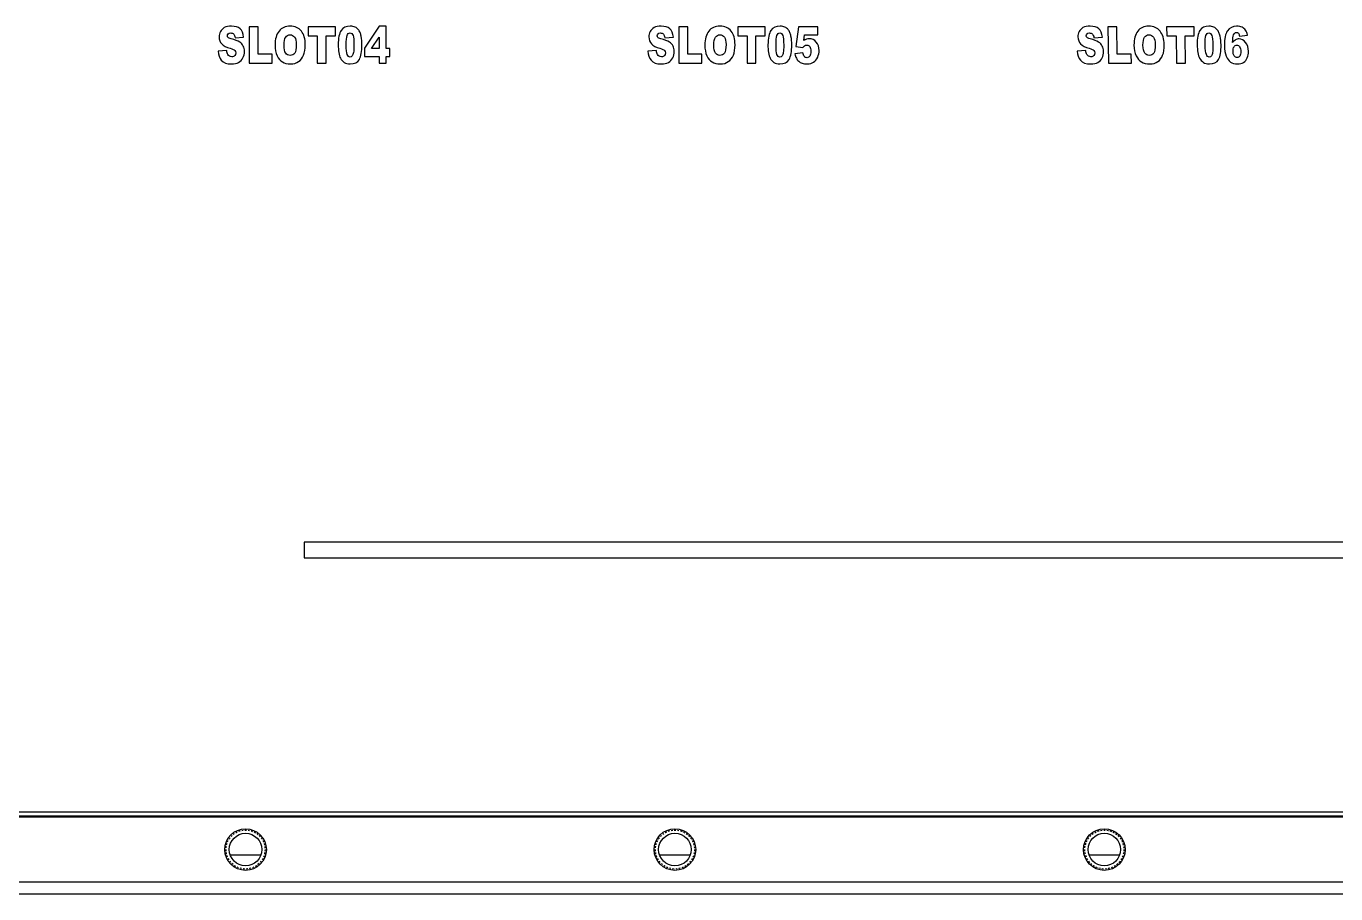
# Model space of a CAD drawing. Header units: inches. Extents: x 3 to 406, y 5 to 135.
# Drawn here: x 104 to 204.7, y 4.7 to 71.3 of the extents above; entities that cross this region are included whole.
import ezdxf

# ---------------------------------------------------------------- set-up
doc = ezdxf.new("R2010")
doc.units = ezdxf.units.IN
doc.header["$LTSCALE"] = 1.21
doc.header["$MEASUREMENT"] = 0
doc.linetypes.add('HIDDEN', pattern=[0.2, 0.1, -0.1])
doc.layers.add('BSEJ72C_4_001_DXF_HIDDEN_LINE', color=7, linetype='CONTINUOUS')
doc.layers.add('BSEJ72C_4_00DXF_CONTINUOUS_LINE', color=7, linetype='CONTINUOUS')

msp = doc.modelspace()

# ---------------------------------------------------------------- linework, layer by layer
at = {"layer": 'BSEJ72C_4_001_DXF_HIDDEN_LINE', "color": 8, "linetype": 'HIDDEN'}
for centre in [(120.9, 8.08), (153.9, 8.08), (186.9, 8.08)]:
    msp.add_circle(centre, 1.5, dxfattribs=at)
at = {"layer": 'BSEJ72C_4_00DXF_CONTINUOUS_LINE', "color": 4, "linetype": 'Continuous'}
for p, q in [((120.1, 70.44), (120.75, 70.49)), ((121.17, 71.28), (121.17, 68.48)), ((121.86, 71.28), (121.17, 71.28)), ((121.86, 69.17), (121.86, 71.28)), ((125.71, 71.28), (125.71, 70.59)), ((127.81, 71.28), (125.71, 71.28)), ((125.71, 70.59), (126.41, 70.59)), ((126.41, 70.59), (126.41, 68.48)), ((127.1, 68.48), (127.1, 70.59)), ((127.1, 70.59), (127.81, 70.59)), ((127.81, 70.59), (127.81, 71.28)), ((131.18, 71.33), (130.05, 69.64)), ((130.58, 69.61), (131.18, 70.49)), ((131.72, 71.33), (131.18, 71.33)), ((131.18, 70.49), (131.18, 69.61)), ((131.72, 69.61), (131.72, 71.33)), ((153.12, 70.44), (153.78, 70.49)), ((154.2, 71.28), (154.2, 68.48)), ((154.89, 71.28), (154.2, 71.28)), ((154.89, 69.17), (154.89, 71.28)), ((158.73, 71.28), (158.73, 70.59)), ((160.84, 71.28), (158.73, 71.28)), ((158.73, 70.59), (159.44, 70.59)), ((159.44, 70.59), (159.44, 68.48)), ((160.13, 68.48), (160.13, 70.59)), ((160.13, 70.59), (160.84, 70.59)), ((160.84, 70.59), (160.84, 71.28)), ((163.39, 71.28), (163.19, 69.77)), ((164.87, 71.28), (163.39, 71.28)), ((163.81, 70.24), (163.87, 70.66)), ((163.87, 70.66), (164.87, 70.66)), ((164.87, 70.66), (164.87, 71.28)), ((186.1, 70.44), (186.75, 70.49)), ((187.16, 71.28), (187.21, 68.48)), ((187.85, 71.28), (187.16, 71.28)), ((187.89, 69.17), (187.85, 71.28)), ((191.69, 71.28), (191.71, 70.59)), ((193.8, 71.28), (191.69, 71.28)), ((191.71, 70.59), (192.41, 70.59)), ((192.41, 70.59), (192.45, 68.48)), ((193.14, 68.48), (193.1, 70.59)), ((193.1, 70.59), (193.81, 70.59)), ((193.81, 70.59), (193.8, 71.28)), ((197.29, 70.55), (197.91, 70.65)), ((119.45, 69.46), (118.79, 69.41)), ((130.05, 69.64), (130.05, 69)), ((131.18, 69.61), (130.58, 69.61)), ((132, 69.61), (131.72, 69.61)), ((132, 69), (132, 69.61)), ((152.48, 69.46), (151.82, 69.41)), ((163.19, 69.77), (163.72, 69.68)), ((185.47, 69.46), (184.81, 69.41)), ((121.17, 68.48), (122.94, 68.48)), ((122.94, 69.17), (121.86, 69.17)), ((122.94, 68.48), (122.94, 69.17)), ((126.41, 68.48), (127.1, 68.48)), ((130.05, 69), (131.18, 69)), ((131.18, 69), (131.18, 68.48)), ((131.18, 68.48), (131.72, 68.48)), ((131.72, 68.48), (131.72, 69)), ((131.72, 69), (132, 69)), ((154.2, 68.48), (155.97, 68.48)), ((155.97, 69.17), (154.89, 69.17)), ((155.97, 68.48), (155.97, 69.17)), ((159.44, 68.48), (160.13, 68.48)), ((163.74, 69.29), (163.11, 69.21)), ((187.21, 68.48), (188.98, 68.48)), ((188.97, 69.17), (187.89, 69.17)), ((188.98, 68.48), (188.97, 69.17)), ((192.45, 68.48), (193.14, 68.48)), ((125.4, 31.68), (125.4, 30.48)), ((320.1, 31.68), (125.4, 31.68)), ((125.4, 30.48), (320.59, 30.48))]:
    msp.add_line(p, q, dxfattribs=at)
at = {"layer": 'BSEJ72C_4_00DXF_CONTINUOUS_LINE', "color": 7, "linetype": 'Continuous'}
for p, q in [((5.9, 10.98), (400.9, 10.98)), ((5.9, 10.68), (400.9, 10.68)), ((6.1, 10.58), (400.7, 10.58)), ((119.72, 7.68), (122.08, 7.68)), ((152.72, 7.68), (155.08, 7.68)), ((185.72, 7.68), (188.08, 7.68)), ((400.7, 5.58), (6.1, 5.58)), ((5.9, 4.68), (400.9, 4.68))]:
    msp.add_line(p, q, dxfattribs=at)
for centre, radius in [((120.9, 8.08), 1.6), ((120.9, 8.08), 1.25), ((153.9, 8.08), 1.6), ((153.9, 8.08), 1.25), ((186.9, 8.08), 1.6), ((186.9, 8.08), 1.25)]:
    msp.add_circle(centre, radius, dxfattribs=at)
at = {"layer": 'BSEJ72C_4_00DXF_CONTINUOUS_LINE', "color": 4, "linetype": 'Continuous'}
msp.add_arc((192.47, 69.85), 3.4, 0.9212, 12.0154, dxfattribs=at)
at = {"layer": 'BSEJ72C_4_00DXF_CONTINUOUS_LINE', "color": 7, "linetype": 'Continuous'}
for centre, start, end in [((119.89, 9.3), 263.5989, 269.9978), ((121.9, 9.3), 270.0022, 276.4011), ((152.89, 9.3), 263.5989, 269.9978), ((154.9, 9.3), 270.0022, 276.4011), ((185.89, 9.3), 263.5989, 269.9978), ((187.9, 9.3), 270.0022, 276.4011)]:
    msp.add_arc(centre, 1.62, start, end, dxfattribs=at)
at = {"layer": 'BSEJ72C_4_00DXF_CONTINUOUS_LINE', "color": 4, "linetype": 'Continuous'}
for points in [[(118.97, 70.91), (118.91, 70.79), (118.87, 70.65), (118.87, 70.51)], [(118.87, 70.51), (118.87, 70.29), (118.94, 70.11), (119.07, 69.97)], [(119.27, 71.22), (119.14, 71.14), (119.04, 71.04), (118.97, 70.91)], [(119.83, 71.33), (119.59, 71.33), (119.41, 71.29), (119.27, 71.22)], [(119.51, 70.59), (119.51, 70.65), (119.53, 70.7), (119.57, 70.74)], [(119.56, 70.46), (119.53, 70.5), (119.51, 70.54), (119.51, 70.59)], [(119.8, 70.36), (119.67, 70.39), (119.6, 70.43), (119.56, 70.46)], [(119.57, 70.74), (119.61, 70.78), (119.68, 70.81), (119.76, 70.81)], [(119.76, 70.81), (119.85, 70.81), (119.93, 70.78), (119.99, 70.72)], [(120.48, 71.13), (120.33, 71.26), (120.11, 71.33), (119.83, 71.33)], [(119.99, 70.72), (120.04, 70.66), (120.08, 70.57), (120.1, 70.44)], [(120.75, 70.49), (120.72, 70.78), (120.63, 70.99), (120.48, 71.13)], [(123.48, 70.95), (123.27, 70.69), (123.17, 70.33), (123.17, 69.88)], [(124.33, 71.33), (123.96, 71.33), (123.68, 71.2), (123.48, 70.95)], [(123.86, 69.87), (123.86, 70.16), (123.9, 70.36), (123.99, 70.49)], [(123.99, 70.49), (124.07, 70.61), (124.18, 70.67), (124.33, 70.67)], [(125.19, 70.95), (124.99, 71.2), (124.7, 71.33), (124.33, 71.33)], [(124.33, 70.67), (124.47, 70.67), (124.58, 70.61), (124.67, 70.49)], [(124.67, 70.49), (124.76, 70.37), (124.8, 70.18), (124.8, 69.91)], [(125.49, 69.9), (125.49, 70.35), (125.39, 70.7), (125.19, 70.95)], [(128.25, 71.01), (128.1, 70.79), (128.02, 70.42), (128.02, 69.89)], [(128.95, 71.33), (128.64, 71.33), (128.4, 71.22), (128.25, 71.01)], [(128.64, 69.89), (128.64, 70.24), (128.66, 70.48), (128.71, 70.61)], [(128.71, 70.61), (128.75, 70.74), (128.83, 70.81), (128.93, 70.81)], [(128.93, 70.81), (129.03, 70.81), (129.11, 70.74), (129.16, 70.62)], [(129.32, 71.26), (129.23, 71.3), (129.1, 71.33), (128.95, 71.33)], [(129.16, 70.62), (129.21, 70.49), (129.23, 70.24), (129.23, 69.87)], [(129.56, 71.08), (129.5, 71.15), (129.42, 71.21), (129.32, 71.26)], [(129.71, 70.84), (129.67, 70.92), (129.62, 71), (129.56, 71.08)], [(129.79, 70.55), (129.77, 70.66), (129.74, 70.76), (129.71, 70.84)], [(129.85, 69.9), (129.85, 70.13), (129.83, 70.34), (129.79, 70.55)], [(152, 70.91), (151.93, 70.79), (151.9, 70.65), (151.9, 70.51)], [(151.9, 70.51), (151.9, 70.29), (151.97, 70.11), (152.1, 69.97)], [(152.3, 71.22), (152.17, 71.14), (152.07, 71.04), (152, 70.91)], [(152.85, 71.33), (152.62, 71.33), (152.44, 71.29), (152.3, 71.22)], [(152.54, 70.59), (152.54, 70.65), (152.56, 70.7), (152.6, 70.74)], [(152.59, 70.46), (152.56, 70.5), (152.54, 70.54), (152.54, 70.59)], [(152.82, 70.36), (152.7, 70.39), (152.62, 70.43), (152.59, 70.46)], [(152.6, 70.74), (152.64, 70.78), (152.7, 70.81), (152.78, 70.81)], [(152.78, 70.81), (152.88, 70.81), (152.96, 70.78), (153.01, 70.72)], [(153.51, 71.13), (153.36, 71.26), (153.14, 71.33), (152.85, 71.33)], [(153.01, 70.72), (153.07, 70.66), (153.11, 70.57), (153.12, 70.44)], [(153.78, 70.49), (153.75, 70.78), (153.66, 70.99), (153.51, 71.13)], [(156.5, 70.95), (156.3, 70.69), (156.2, 70.33), (156.2, 69.88)], [(157.36, 71.33), (156.99, 71.33), (156.71, 71.2), (156.5, 70.95)], [(156.89, 69.87), (156.89, 70.16), (156.93, 70.36), (157.02, 70.49)], [(157.02, 70.49), (157.1, 70.61), (157.21, 70.67), (157.35, 70.67)], [(157.35, 70.67), (157.5, 70.67), (157.61, 70.61), (157.7, 70.49)], [(158.22, 70.95), (158.02, 71.2), (157.73, 71.33), (157.36, 71.33)], [(157.7, 70.49), (157.78, 70.37), (157.83, 70.18), (157.83, 69.91)], [(158.52, 69.9), (158.52, 70.35), (158.42, 70.7), (158.22, 70.95)], [(161.28, 71.01), (161.13, 70.79), (161.05, 70.42), (161.05, 69.89)], [(161.98, 71.33), (161.67, 71.33), (161.43, 71.22), (161.28, 71.01)], [(161.67, 69.89), (161.67, 70.24), (161.69, 70.48), (161.74, 70.61)], [(161.74, 70.61), (161.78, 70.74), (161.86, 70.81), (161.96, 70.81)], [(161.96, 70.81), (162.06, 70.81), (162.14, 70.74), (162.19, 70.62)], [(162.35, 71.26), (162.26, 71.3), (162.13, 71.33), (161.98, 71.33)], [(162.19, 70.62), (162.24, 70.49), (162.26, 70.24), (162.26, 69.87)], [(162.59, 71.08), (162.53, 71.15), (162.45, 71.21), (162.35, 71.26)], [(162.73, 70.84), (162.7, 70.92), (162.65, 71), (162.59, 71.08)], [(162.82, 70.55), (162.8, 70.66), (162.77, 70.76), (162.73, 70.84)], [(162.88, 69.9), (162.88, 70.13), (162.86, 70.34), (162.82, 70.55)], [(184.97, 70.91), (184.9, 70.79), (184.87, 70.65), (184.87, 70.51)], [(184.87, 70.51), (184.88, 70.29), (184.95, 70.11), (185.08, 69.97)], [(185.26, 71.22), (185.13, 71.14), (185.03, 71.04), (184.97, 70.91)], [(185.81, 71.33), (185.58, 71.33), (185.4, 71.29), (185.26, 71.22)], [(185.51, 70.59), (185.51, 70.65), (185.53, 70.7), (185.57, 70.74)], [(185.57, 70.46), (185.53, 70.5), (185.51, 70.54), (185.51, 70.59)], [(185.57, 70.74), (185.61, 70.78), (185.67, 70.81), (185.75, 70.81)], [(185.8, 70.36), (185.68, 70.39), (185.6, 70.43), (185.57, 70.46)], [(185.75, 70.81), (185.85, 70.81), (185.93, 70.78), (185.98, 70.72)], [(186.47, 71.13), (186.32, 71.26), (186.1, 71.33), (185.81, 71.33)], [(185.98, 70.72), (186.04, 70.66), (186.08, 70.57), (186.1, 70.44)], [(186.75, 70.49), (186.72, 70.78), (186.62, 70.99), (186.47, 71.13)], [(189.47, 70.95), (189.27, 70.69), (189.17, 70.33), (189.18, 69.88)], [(190.31, 71.33), (189.95, 71.33), (189.67, 71.2), (189.47, 70.95)], [(189.87, 69.87), (189.87, 70.16), (189.91, 70.36), (189.99, 70.49)], [(189.99, 70.49), (190.07, 70.61), (190.18, 70.67), (190.32, 70.67)], [(191.18, 70.95), (190.98, 71.2), (190.69, 71.33), (190.31, 71.33)], [(190.32, 70.67), (190.47, 70.67), (190.58, 70.61), (190.67, 70.49)], [(190.67, 70.49), (190.76, 70.37), (190.81, 70.18), (190.81, 69.91)], [(191.5, 69.9), (191.5, 70.35), (191.39, 70.7), (191.18, 70.95)], [(194.25, 71.01), (194.1, 70.79), (194.03, 70.42), (194.03, 69.89)], [(194.94, 71.33), (194.63, 71.33), (194.39, 71.22), (194.25, 71.01)], [(194.65, 69.89), (194.65, 70.24), (194.66, 70.48), (194.71, 70.61)], [(194.71, 70.61), (194.75, 70.74), (194.82, 70.81), (194.93, 70.81)], [(194.93, 70.81), (195.03, 70.81), (195.1, 70.74), (195.16, 70.62)], [(195.31, 71.26), (195.21, 71.3), (195.09, 71.33), (194.94, 71.33)], [(195.16, 70.62), (195.21, 70.49), (195.24, 70.24), (195.25, 69.87)], [(195.55, 71.08), (195.49, 71.15), (195.41, 71.21), (195.31, 71.26)], [(195.7, 70.84), (195.66, 70.92), (195.62, 71), (195.55, 71.08)], [(195.79, 70.55), (195.77, 70.66), (195.74, 70.76), (195.7, 70.84)], [(196.36, 70.97), (196.19, 70.74), (196.12, 70.37), (196.13, 69.86)], [(197.06, 71.33), (196.76, 71.33), (196.53, 71.21), (196.36, 70.97)], [(196.75, 70.07), (196.77, 70.37), (196.79, 70.57), (196.83, 70.66)], [(196.83, 70.66), (196.89, 70.78), (196.96, 70.85), (197.06, 70.85)], [(197.49, 71.25), (197.38, 71.3), (197.24, 71.33), (197.06, 71.33)], [(197.06, 70.85), (197.12, 70.85), (197.17, 70.83), (197.21, 70.78)], [(197.21, 70.78), (197.25, 70.74), (197.27, 70.66), (197.29, 70.55)], [(197.75, 71.02), (197.68, 71.12), (197.59, 71.2), (197.49, 71.25)], [(197.91, 70.65), (197.87, 70.8), (197.82, 70.92), (197.75, 71.02)], [(119.07, 69.97), (119.2, 69.83), (119.41, 69.71), (119.72, 69.63)], [(119.53, 69.15), (119.49, 69.22), (119.46, 69.32), (119.45, 69.46)], [(119.72, 69.63), (119.9, 69.58), (120.02, 69.52), (120.07, 69.46)], [(120.45, 70.11), (120.31, 70.2), (120.1, 70.28), (119.8, 70.36)], [(120.07, 69.46), (120.12, 69.41), (120.15, 69.34), (120.15, 69.27)], [(120.73, 69.8), (120.67, 69.93), (120.58, 70.03), (120.45, 70.11)], [(120.82, 69.39), (120.82, 69.54), (120.79, 69.68), (120.73, 69.8)], [(123.17, 69.88), (123.17, 69.55), (123.22, 69.28), (123.32, 69.06)], [(123.99, 69.26), (123.9, 69.39), (123.86, 69.59), (123.86, 69.87)], [(124.8, 69.91), (124.8, 69.6), (124.76, 69.38), (124.68, 69.26)], [(125.36, 69.09), (125.45, 69.3), (125.49, 69.57), (125.49, 69.9)], [(128.02, 69.89), (128.02, 69.67), (128.04, 69.48), (128.07, 69.3)], [(128.72, 69.16), (128.66, 69.29), (128.64, 69.53), (128.64, 69.89)], [(129.23, 69.87), (129.23, 69.61), (129.22, 69.43), (129.2, 69.31)], [(129.65, 68.78), (129.78, 69.02), (129.85, 69.39), (129.85, 69.9)], [(152.1, 69.97), (152.23, 69.83), (152.44, 69.71), (152.75, 69.63)], [(152.56, 69.15), (152.52, 69.22), (152.49, 69.32), (152.48, 69.46)], [(152.75, 69.63), (152.93, 69.58), (153.05, 69.52), (153.1, 69.46)], [(153.47, 70.11), (153.34, 70.2), (153.13, 70.28), (152.82, 70.36)], [(153.1, 69.46), (153.15, 69.41), (153.18, 69.34), (153.18, 69.27)], [(153.76, 69.8), (153.7, 69.93), (153.61, 70.03), (153.47, 70.11)], [(153.85, 69.39), (153.85, 69.54), (153.82, 69.68), (153.76, 69.8)], [(156.2, 69.88), (156.2, 69.55), (156.25, 69.28), (156.35, 69.06)], [(157.02, 69.26), (156.93, 69.39), (156.89, 69.59), (156.89, 69.87)], [(157.83, 69.91), (157.83, 69.6), (157.79, 69.38), (157.7, 69.26)], [(158.39, 69.09), (158.48, 69.3), (158.52, 69.57), (158.52, 69.9)], [(161.05, 69.89), (161.05, 69.67), (161.06, 69.48), (161.1, 69.3)], [(161.74, 69.16), (161.69, 69.29), (161.67, 69.53), (161.67, 69.89)], [(162.26, 69.87), (162.26, 69.61), (162.25, 69.43), (162.23, 69.31)], [(162.68, 68.78), (162.81, 69.02), (162.88, 69.39), (162.88, 69.9)], [(163.72, 69.68), (163.77, 69.75), (163.82, 69.8), (163.86, 69.82)], [(164.02, 70.33), (163.95, 70.31), (163.88, 70.28), (163.81, 70.24)], [(163.86, 69.82), (163.92, 69.86), (163.97, 69.88), (164.04, 69.88)], [(164.22, 70.36), (164.15, 70.36), (164.09, 70.35), (164.02, 70.33)], [(164.04, 69.88), (164.13, 69.88), (164.2, 69.84), (164.26, 69.76)], [(164.76, 70.11), (164.63, 70.28), (164.44, 70.36), (164.22, 70.36)], [(164.26, 69.76), (164.32, 69.68), (164.35, 69.56), (164.35, 69.4)], [(164.98, 69.47), (164.98, 69.72), (164.9, 69.94), (164.76, 70.11)], [(164.87, 68.95), (164.94, 69.11), (164.98, 69.29), (164.98, 69.47)], [(185.08, 69.97), (185.21, 69.83), (185.43, 69.71), (185.74, 69.63)], [(185.56, 69.15), (185.51, 69.22), (185.48, 69.32), (185.47, 69.46)], [(185.74, 69.63), (185.92, 69.58), (186.04, 69.52), (186.09, 69.46)], [(186.45, 70.11), (186.32, 70.2), (186.1, 70.28), (185.8, 70.36)], [(186.09, 69.46), (186.14, 69.41), (186.17, 69.34), (186.17, 69.27)], [(186.74, 69.8), (186.68, 69.93), (186.59, 70.03), (186.45, 70.11)], [(186.84, 69.39), (186.84, 69.54), (186.81, 69.68), (186.74, 69.8)], [(189.18, 69.88), (189.19, 69.55), (189.24, 69.28), (189.35, 69.06)], [(190.01, 69.26), (189.92, 69.39), (189.88, 69.59), (189.87, 69.87)], [(190.81, 69.91), (190.82, 69.6), (190.78, 69.38), (190.7, 69.26)], [(191.38, 69.09), (191.47, 69.3), (191.51, 69.57), (191.5, 69.9)], [(194.03, 69.89), (194.04, 69.67), (194.06, 69.48), (194.09, 69.3)], [(194.74, 69.16), (194.69, 69.29), (194.66, 69.53), (194.65, 69.89)], [(195.25, 69.87), (195.25, 69.61), (195.24, 69.43), (195.22, 69.31)], [(195.68, 68.78), (195.81, 69.02), (195.87, 69.39), (195.87, 69.9)], [(196.13, 69.86), (196.13, 69.52), (196.18, 69.24), (196.26, 69.03)], [(196.98, 70.28), (196.9, 70.23), (196.82, 70.16), (196.75, 70.07)], [(196.79, 69.4), (196.78, 69.55), (196.81, 69.67), (196.87, 69.75)], [(196.87, 69.75), (196.92, 69.83), (197, 69.87), (197.08, 69.87)], [(197.25, 70.35), (197.15, 70.35), (197.06, 70.32), (196.98, 70.28)], [(197.08, 69.87), (197.17, 69.87), (197.24, 69.82), (197.3, 69.74)], [(197.76, 70.08), (197.62, 70.26), (197.45, 70.35), (197.25, 70.35)], [(197.3, 69.74), (197.36, 69.66), (197.39, 69.54), (197.39, 69.38)], [(197.98, 69.4), (197.97, 69.68), (197.9, 69.9), (197.76, 70.08)], [(118.79, 69.41), (118.81, 69.12), (118.89, 68.89), (119.04, 68.71)], [(119.04, 68.71), (119.19, 68.52), (119.45, 68.43), (119.83, 68.43)], [(119.84, 68.98), (119.71, 68.98), (119.61, 69.04), (119.53, 69.15)], [(119.83, 68.43), (120.05, 68.43), (120.23, 68.47), (120.37, 68.55)], [(120.07, 69.07), (120.01, 69.01), (119.94, 68.98), (119.84, 68.98)], [(120.15, 69.27), (120.15, 69.19), (120.12, 69.13), (120.07, 69.07)], [(120.37, 68.55), (120.51, 68.63), (120.62, 68.74), (120.7, 68.89)], [(120.7, 68.89), (120.78, 69.04), (120.82, 69.21), (120.82, 69.39)], [(123.32, 69.06), (123.43, 68.84), (123.56, 68.68), (123.73, 68.58)], [(123.73, 68.58), (123.89, 68.48), (124.1, 68.43), (124.35, 68.43)], [(124.33, 69.08), (124.19, 69.08), (124.07, 69.14), (123.99, 69.26)], [(124.68, 69.26), (124.59, 69.14), (124.48, 69.08), (124.33, 69.08)], [(124.35, 68.43), (124.6, 68.43), (124.81, 68.49), (124.98, 68.61)], [(124.98, 68.61), (125.14, 68.72), (125.27, 68.88), (125.36, 69.09)], [(128.07, 69.3), (128.1, 69.12), (128.14, 68.98), (128.19, 68.87)], [(128.19, 68.87), (128.27, 68.73), (128.36, 68.62), (128.48, 68.54)], [(128.48, 68.54), (128.6, 68.47), (128.75, 68.43), (128.94, 68.43)], [(128.94, 68.96), (128.84, 68.96), (128.77, 69.03), (128.72, 69.16)], [(129.1, 69.04), (129.05, 68.99), (129, 68.96), (128.94, 68.96)], [(128.94, 68.43), (129.27, 68.43), (129.51, 68.55), (129.65, 68.78)], [(129.2, 69.31), (129.18, 69.19), (129.14, 69.1), (129.1, 69.04)], [(151.82, 69.41), (151.84, 69.12), (151.92, 68.89), (152.07, 68.71)], [(152.07, 68.71), (152.21, 68.52), (152.48, 68.43), (152.86, 68.43)], [(152.87, 68.98), (152.74, 68.98), (152.63, 69.04), (152.56, 69.15)], [(152.86, 68.43), (153.08, 68.43), (153.25, 68.47), (153.4, 68.55)], [(153.1, 69.07), (153.04, 69.01), (152.97, 68.98), (152.87, 68.98)], [(153.18, 69.27), (153.18, 69.19), (153.15, 69.13), (153.1, 69.07)], [(153.4, 68.55), (153.54, 68.63), (153.65, 68.74), (153.73, 68.89)], [(153.73, 68.89), (153.81, 69.04), (153.85, 69.21), (153.85, 69.39)], [(156.35, 69.06), (156.46, 68.84), (156.59, 68.68), (156.75, 68.58)], [(156.75, 68.58), (156.92, 68.48), (157.13, 68.43), (157.38, 68.43)], [(157.36, 69.08), (157.21, 69.08), (157.1, 69.14), (157.02, 69.26)], [(157.7, 69.26), (157.62, 69.14), (157.51, 69.08), (157.36, 69.08)], [(157.38, 68.43), (157.63, 68.43), (157.84, 68.49), (158, 68.61)], [(158, 68.61), (158.17, 68.72), (158.3, 68.88), (158.39, 69.09)], [(161.1, 69.3), (161.13, 69.12), (161.17, 68.98), (161.22, 68.87)], [(161.22, 68.87), (161.3, 68.73), (161.39, 68.62), (161.51, 68.54)], [(161.51, 68.54), (161.62, 68.47), (161.78, 68.43), (161.96, 68.43)], [(161.96, 68.96), (161.87, 68.96), (161.79, 69.03), (161.74, 69.16)], [(162.13, 69.04), (162.08, 68.99), (162.03, 68.96), (161.96, 68.96)], [(161.96, 68.43), (162.3, 68.43), (162.54, 68.55), (162.68, 68.78)], [(162.23, 69.31), (162.21, 69.19), (162.17, 69.1), (162.13, 69.04)], [(163.11, 69.21), (163.14, 69.07), (163.18, 68.96), (163.23, 68.88)], [(163.23, 68.88), (163.27, 68.79), (163.33, 68.71), (163.41, 68.64)], [(163.41, 68.64), (163.48, 68.57), (163.57, 68.52), (163.67, 68.48)], [(163.67, 68.48), (163.78, 68.45), (163.91, 68.43), (164.06, 68.43)], [(163.85, 69), (163.79, 69.07), (163.76, 69.17), (163.74, 69.29)], [(164.05, 68.91), (163.97, 68.91), (163.9, 68.94), (163.85, 69)], [(164.26, 69.03), (164.21, 68.95), (164.13, 68.91), (164.05, 68.91)], [(164.06, 68.43), (164.26, 68.43), (164.43, 68.48), (164.56, 68.56)], [(164.35, 69.4), (164.35, 69.23), (164.32, 69.11), (164.26, 69.03)], [(164.56, 68.56), (164.69, 68.65), (164.79, 68.78), (164.87, 68.95)], [(184.81, 69.41), (184.83, 69.12), (184.92, 68.89), (185.07, 68.71)], [(185.07, 68.71), (185.22, 68.52), (185.49, 68.43), (185.87, 68.43)], [(185.87, 68.98), (185.74, 68.98), (185.63, 69.04), (185.56, 69.15)], [(186.09, 69.07), (186.04, 69.01), (185.97, 68.98), (185.87, 68.98)], [(185.87, 68.43), (186.08, 68.43), (186.26, 68.47), (186.4, 68.55)], [(186.17, 69.27), (186.17, 69.19), (186.15, 69.13), (186.09, 69.07)], [(186.4, 68.55), (186.55, 68.63), (186.66, 68.74), (186.73, 68.89)], [(186.73, 68.89), (186.81, 69.04), (186.85, 69.21), (186.84, 69.39)], [(189.35, 69.06), (189.46, 68.84), (189.59, 68.68), (189.76, 68.58)], [(189.76, 68.58), (189.93, 68.48), (190.14, 68.43), (190.39, 68.43)], [(190.36, 69.08), (190.21, 69.08), (190.1, 69.14), (190.01, 69.26)], [(190.7, 69.26), (190.62, 69.14), (190.51, 69.08), (190.36, 69.08)], [(190.39, 68.43), (190.64, 68.43), (190.85, 68.49), (191.01, 68.61)], [(191.01, 68.61), (191.18, 68.72), (191.3, 68.88), (191.38, 69.09)], [(194.09, 69.3), (194.12, 69.12), (194.17, 68.98), (194.22, 68.87)], [(194.22, 68.87), (194.3, 68.73), (194.4, 68.62), (194.52, 68.54)], [(194.52, 68.54), (194.63, 68.47), (194.78, 68.43), (194.97, 68.43)], [(194.96, 68.96), (194.87, 68.96), (194.79, 69.03), (194.74, 69.16)], [(195.13, 69.04), (195.08, 68.99), (195.03, 68.96), (194.96, 68.96)], [(194.97, 68.43), (195.31, 68.43), (195.55, 68.55), (195.68, 68.78)], [(195.22, 69.31), (195.2, 69.19), (195.17, 69.1), (195.13, 69.04)], [(196.26, 69.03), (196.35, 68.82), (196.46, 68.67), (196.59, 68.57)], [(196.59, 68.57), (196.73, 68.48), (196.91, 68.43), (197.14, 68.43)], [(196.88, 69.04), (196.82, 69.13), (196.79, 69.25), (196.79, 69.4)], [(197.11, 68.92), (197.02, 68.92), (196.95, 68.96), (196.88, 69.04)], [(197.31, 69.03), (197.26, 68.96), (197.19, 68.92), (197.11, 68.92)], [(197.14, 68.43), (197.32, 68.43), (197.48, 68.47), (197.6, 68.55)], [(197.39, 69.38), (197.39, 69.23), (197.37, 69.11), (197.31, 69.03)], [(197.6, 68.55), (197.72, 68.63), (197.82, 68.74), (197.88, 68.9)], [(197.88, 68.9), (197.95, 69.05), (197.98, 69.22), (197.98, 69.4)]]:
    msp.add_open_spline(points, degree=3, dxfattribs=at)

doc.saveas('drawing.dxf')
